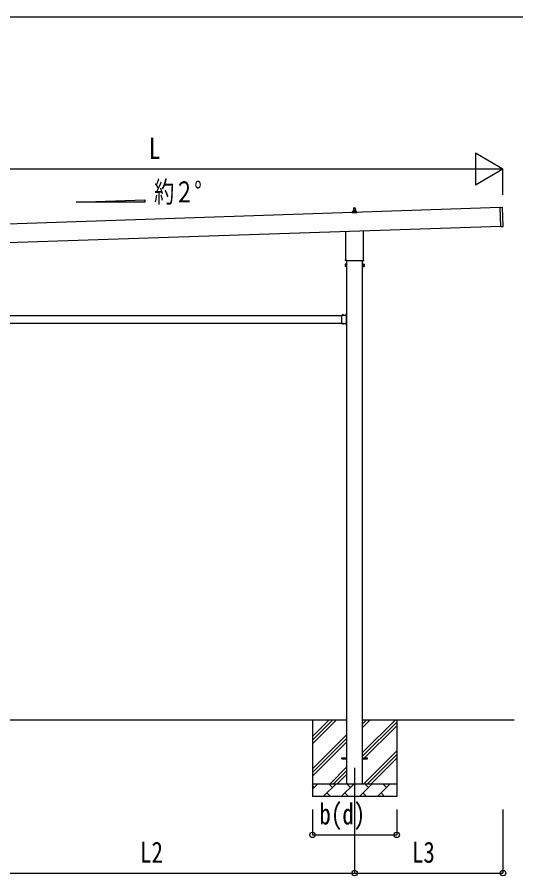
# Model space of a CAD drawing. Units: millimetres, scale not verified. Extents: x -21025 to 21025, y -14850 to 14850.
# Drawn here: x -2704 to 1205, y -8388 to -1655 of the extents above; entities that cross this region are included whole.
import ezdxf
from ezdxf.enums import TextEntityAlignment as Align

# ---------------------------------------------------------------- set-up
doc = ezdxf.new("R2010")
doc.units = ezdxf.units.MM
doc.header["$LTSCALE"] = 60
for name, color, linetype in [('0-3_YKK_11', 7, 'Continuous'), ('0-4_YKK_12', 2, 'Continuous'), ('0-5_YKK_13', 4, 'Continuous'), ('0-6_YKK_A1', 4, 'Continuous'), ('0-7_YKK_D', 6, 'Continuous')]:
    doc.layers.add(name, color=color, linetype=linetype)
doc.styles.add('ＭＳ ゴシック', font='')
doc.styles.get('ＭＳ ゴシック').set_extended_font_data('MS Gothic')

msp = doc.modelspace()

# ---------------------------------------------------------------- linework, layer by layer
at = {"layer": '0-3_YKK_11'}
msp.add_line((6445.26, -1655.39), (-18105.75, -1655.39), dxfattribs=at)
at = {"layer": '0-4_YKK_12'}
msp.add_line((-59.14, -7542.08), (-59.14, -7992.08), dxfattribs=at)
at = {"layer": '0-5_YKK_13'}
for p, q in [((-65.14, -3174.48), (-64.41, -3150.96)), ((-63.41, -3149.98), (-54.86, -3149.98)), ((-53.86, -3150.96), (-53.14, -3174.48)), ((1081.64, -3147.05), (1100.62, -3146.41)), ((1086.63, -3296.96), (1081.64, -3147.05)), ((1106.59, -3295.3), (1101.65, -3147.38)), ((-77.39, -3189.98), (-77.39, -3182.27)), ((-40.89, -3189.98), (-77.39, -3189.98)), ((-77, -3181.48), (-41.27, -3181.48)), ((-76.62, -3181.3), (-69.9, -3179.67)), ((-69.52, -3179.48), (-48.75, -3179.48)), ((-69.14, -3178.7), (-69.14, -3174.48)), ((-68.14, -3174.48), (-50.14, -3174.48)), ((-49.14, -3178.7), (-49.14, -3174.48)), ((-41.65, -3181.3), (-48.37, -3179.67)), ((-40.89, -3189.98), (-40.89, -3182.27)), ((1086.63, -3296.96), (1105.62, -3296.33)), ((-127.44, -3553.97), (-127.44, -3334.4)), ((9.16, -3329.85), (9.16, -3553.97)), ((-129.14, -3562.74), (-129.14, -3557.24)), ((8.8, -3566.24), (-127.07, -3566.24)), ((10.86, -3557.24), (10.86, -3562.74)), ((-133.14, -3592.24), (-132.38, -3590.93)), ((-133.14, -3592.24), (-133.14, -3609.24)), ((-133.14, -3609.24), (-132.38, -3610.56)), ((-126.14, -3595.84), (-132.38, -3595.84)), ((-126.14, -3605.65), (-132.38, -3605.65)), ((-126.14, -3610.56), (-132.38, -3610.56)), ((-123.64, -3609.94), (-126.14, -3609.94)), ((5.36, -3609.94), (7.86, -3609.94)), ((7.86, -3595.84), (14.1, -3595.84)), ((7.86, -3605.65), (14.1, -3605.65)), ((7.86, -3610.56), (14.1, -3610.56)), ((14.86, -3592.24), (14.1, -3590.93)), ((14.86, -3609.24), (14.1, -3610.56)), ((14.86, -3592.24), (14.86, -3609.24)), ((-159.64, -4002.36), (-159.64, -3991.98)), ((-159.64, -3991.98), (-123.24, -3991.98)), ((-159.64, -4044.36), (-159.64, -4003.79)), ((-156.37, -3991.12), (-156.37, -3991.28)), ((-155.67, -3991.98), (-147.6, -3991.98)), ((-152.76, -3991.98), (-154.09, -3989.32)), ((-150.51, -3991.98), (-149.19, -3989.32)), ((-146.9, -3991.12), (-146.9, -3991.28)), ((-127.34, -3984.08), (-121.64, -3984.08)), ((-123.64, -3993.58), (-126.64, -3993.58)), ((-123.24, -3982.95), (-125.89, -3981.63)), ((-123.24, -3985.2), (-125.89, -3986.53)), ((-124.1, -3979.34), (-123.94, -3979.34)), ((-124.1, -3988.81), (-123.94, -3988.81)), ((-123.64, -4002.36), (-123.64, -3995.58)), ((-123.64, -4044.36), (-123.64, -4003.79)), ((-123.24, -3976.58), (-121.64, -3976.58)), ((-123.24, -3993.54), (-123.24, -3976.58)), ((-123.24, -3980.04), (-123.24, -3988.11)), ((-121.64, -3981.08), (-123.24, -3981.08)), ((-123.24, -3982.08), (-121.64, -3982.08)), ((-123.24, -3986.08), (-121.64, -3986.08)), ((-121.64, -3987.08), (-123.24, -3987.08)), ((-159.64, -4056.18), (-159.64, -4045.79)), ((-159.64, -4056.18), (-123.24, -4056.18)), ((-156.37, -4057.04), (-156.37, -4056.88)), ((-155.67, -4056.18), (-147.6, -4056.18)), ((-152.76, -4056.18), (-154.09, -4058.84)), ((-150.51, -4056.18), (-149.19, -4058.84)), ((-146.9, -4057.04), (-146.9, -4056.88)), ((-126.64, -4054.58), (-123.64, -4054.58)), ((-123.24, -4062.95), (-125.89, -4061.63)), ((-123.24, -4065.2), (-125.89, -4066.53)), ((-124.1, -4059.34), (-123.94, -4059.34)), ((-124.1, -4068.81), (-123.94, -4068.81)), ((-123.64, -4052.58), (-123.64, -4045.79)), ((-123.24, -4071.58), (-123.24, -4054.62)), ((-123.24, -4060.04), (-123.24, -4068.11)), ((-123.24, -4062.08), (-121.64, -4062.08)), ((-123.24, -4066.08), (-121.64, -4066.08)), ((-123.24, -4071.58), (-121.64, -4071.58)), ((-159.14, -7462.58), (-121.64, -7462.58)), ((-159.14, -7471.58), (-159.14, -7462.58)), ((-159.14, -7471.58), (-121.64, -7471.58)), ((3.36, -7462.58), (40.86, -7462.58)), ((3.36, -7471.58), (40.86, -7471.58)), ((40.86, -7471.58), (40.86, -7462.58))]:
    msp.add_line(p, q, dxfattribs=at)
for points in [[(-126.14, -3610.56), (-126.14, -3590.93), (-132.38, -3590.93)], [(-126.14, -3609.94), (-126.14, -3591.54), (-123.64, -3591.54)], [(7.86, -3609.94), (7.86, -3591.54), (5.36, -3591.54)], [(7.86, -3610.56), (7.86, -3590.93), (14.1, -3590.93)], [(-123.64, -3995.58), (-126.64, -3995.58), (-126.64, -3991.98)], [(-121.64, -3991.58), (-121.64, -3985.58), (-121.64, -3982.58), (-121.64, -3976.58)], [(-123.64, -4052.58), (-126.64, -4052.58), (-126.64, -4056.18)], [(-121.64, -4071.58), (-121.64, -4065.58), (-121.64, -4062.58), (-121.64, -4056.58)]]:
    msp.add_lwpolyline(points, dxfattribs=at)
for points in [[(-123.64, -3611.24), (-123.64, -3590.24), (-121.64, -3590.24), (-121.64, -3611.24)], [(5.36, -3611.24), (5.36, -3590.24), (3.36, -3590.24), (3.36, -3611.24)]]:
    msp.add_lwpolyline(points, close=True, dxfattribs=at)
for centre, radius, start, end in [((-63.41, -3150.98), 1, 90, 178.60509), ((-54.86, -3150.98), 1, 1.39491, 90), ((1100.66, -3147.41), 1, 1.90915, 91.90915), ((-76.39, -3182.27), 1, 103.62699, 180), ((-70.14, -3178.7), 1, 283.62699, 0), ((-65.05, -3175.12), 4.13, 90, 171.17633), ((-68.14, -3175.48), 1, 90, 180), ((-55.8, -3174.48), 4.83, 133.60282, 180), ((-62.47, -3174.48), 4.83, 0, 46.39718), ((-53.22, -3175.12), 4.13, 8.82367, 90), ((-50.14, -3175.48), 1, 0, 90), ((-48.14, -3178.7), 1, 180, 256.37301), ((-41.89, -3182.27), 1, 0, 76.37301), ((1105.59, -3295.33), 1, 271.90915, 1.90915), ((-125.14, -3557.24), 4, 125.09963, 180), ((-125.14, -3562.74), 4, 180, 194.47751), ((-125.14, -3562.74), 4, 194.47751, 241.04498), ((6.86, -3562.74), 4, 298.95502, 345.52249), ((6.86, -3557.24), 4, 0, 54.90037), ((6.86, -3562.74), 4, 345.52249, 0), ((-116.9, -3600.74), 16.24, 162.41205, 197.58795), ((-128.79, -3593.38), 4.34, 145.61575, 214.38425), ((-128.79, -3608.11), 4.34, 145.61575, 214.38425), ((-1.38, -3600.74), 16.24, 342.41205, 17.58795), ((10.52, -3593.38), 4.34, 325.61575, 34.38425), ((10.52, -3608.11), 4.34, 325.61575, 34.38425), ((-160.34, -4003.08), 1, 314.427, 45.573), ((-155.51, -3991.12), 0.862, 129.12355, 180), ((-155.67, -3991.28), 0.7, 180, 270), ((-151.64, -3995.88), 7, 90, 129.12355), ((-151.64, -3995.88), 7, 50.87645, 90), ((-147.6, -3991.28), 0.7, 270, 0), ((-147.76, -3991.12), 0.862, 0, 50.87645), ((-119.34, -3984.08), 7, 140.87645, 180), ((-119.34, -3984.08), 7, 180, 219.12355), ((-124.1, -3980.2), 0.862, 90, 140.87645), ((-124.1, -3987.95), 0.862, 219.12355, 270), ((-123.94, -3980.04), 0.7, 0, 90), ((-123.94, -3988.11), 0.7, 270, 0), ((-122.94, -4003.08), 1, 134.427, 225.573), ((-123.64, -3991.58), 2, 270, 0), ((-160.34, -4045.08), 1, 314.427, 45.573), ((-155.67, -4056.88), 0.7, 90, 180), ((-155.51, -4057.04), 0.862, 180, 230.87645), ((-151.64, -4052.28), 7, 230.87645, 270), ((-151.64, -4052.28), 7, 270, 309.12355), ((-147.6, -4056.88), 0.7, 0, 90), ((-147.76, -4057.04), 0.862, 309.12355, 0), ((-119.34, -4064.08), 7, 140.87645, 180), ((-119.34, -4064.08), 7, 180, 219.12355), ((-124.1, -4060.2), 0.862, 90, 140.87645), ((-124.1, -4067.95), 0.862, 219.12355, 270), ((-122.94, -4045.08), 1, 134.427, 225.573), ((-123.94, -4060.04), 0.7, 0, 90), ((-123.94, -4068.11), 0.7, 270, 0), ((-123.64, -4056.58), 2, 0, 90)]:
    msp.add_arc(centre, radius, start, end, dxfattribs=at)
at = {"layer": '0-6_YKK_A1'}
for p, q in [((-2241.07, -3106.89), (-1703.47, -3087.02)), ((-1703.47, -3087.02), (-1703.47, -3106.89)), ((1081.7, -3149.05), (-4310.36, -3328.75)), ((-1703.47, -3106.89), (-2241.07, -3106.89)), ((-4305.53, -3473.67), (1086.53, -3293.93)), ((-121.64, -3566.24), (-121.64, -7667.08)), ((3.36, -7667.08), (3.36, -3566.24)), ((-3058.64, -3994.08), (-159.64, -3994.08)), ((-3058.64, -4054.08), (-159.64, -4054.08)), ((-126.64, -4054.08), (-122.14, -4054.08)), ((-121.64, -7167.08), (-3096.64, -7167.08)), ((-389.14, -7167.08), (-389.14, -7767.08)), ((-389.14, -7352.13), (-204.09, -7167.08)), ((-389.14, -7323.84), (-232.37, -7167.08)), ((-389.14, -7295.56), (-260.65, -7167.08)), ((1191.74, -7167.08), (3.36, -7167.08)), ((3.36, -7422.18), (258.46, -7167.08)), ((3.36, -7224.19), (60.47, -7167.08)), ((3.36, -7195.9), (32.19, -7167.08)), ((3.36, -7450.46), (270.86, -7182.96)), ((270.86, -7167.08), (270.86, -7767.08)), ((3.36, -7478.75), (270.86, -7211.25)), ((-389.14, -7550.12), (-121.64, -7282.62)), ((-389.14, -7578.4), (-121.64, -7310.9)), ((-389.14, -7606.69), (-121.64, -7339.19)), ((13.02, -7667.08), (270.86, -7409.24)), ((41.3, -7667.08), (270.86, -7437.52)), ((69.59, -7667.08), (270.86, -7465.8)), ((-251.54, -7667.08), (-121.64, -7537.18)), ((-223.25, -7667.08), (-121.64, -7565.46)), ((-194.97, -7667.08), (-121.64, -7593.75)), ((-389.14, -7667.08), (270.86, -7667.08)), ((-389.14, -7709.97), (-346.24, -7667.08)), ((-304.82, -7767.08), (-204.82, -7667.08)), ((-233.38, -7695.63), (-261.93, -7667.08)), ((-163.4, -7767.08), (-63.4, -7667.08)), ((-91.95, -7695.63), (-120.51, -7667.08)), ((-21.98, -7767.08), (78.02, -7667.08)), ((49.47, -7695.63), (20.91, -7667.08)), ((119.44, -7767.08), (219.44, -7667.08)), ((190.89, -7695.63), (162.34, -7667.08)), ((267.58, -7667.08), (270.86, -7663.79)), ((-374.8, -7695.63), (-389.14, -7681.29)), ((-276.27, -7738.52), (-247.72, -7767.08)), ((-134.85, -7738.52), (-106.29, -7767.08)), ((6.57, -7738.52), (35.13, -7767.08)), ((148, -7738.52), (176.55, -7767.08)), ((270.86, -7767.08), (-389.14, -7767.08))]:
    msp.add_line(p, q, dxfattribs=at)
msp.add_lwpolyline([(-126.64, -3994.08), (-122.14, -3994.08), (-122.14, -4054.08)], dxfattribs=at)
at = {"layer": '0-7_YKK_D'}
for p, q in [((1104.01, -2847.96), (887.5, -2722.96)), ((887.5, -2722.96), (887.5, -2972.96)), ((854.01, -2847.96), (-4077.83, -2847.96)), ((1104.01, -2847.96), (671, -2847.96)), ((1104.01, -2847.96), (887.5, -2972.96)), ((1104.01, -3048.25), (1104.01, -2846.96)), ((-389.14, -7867.08), (-389.14, -8068.08)), ((-59.14, -7867.08), (-59.14, -8368.08)), ((-59.14, -7867.08), (-59.14, -8368.08)), ((270.86, -7867.08), (270.86, -8068.08)), ((1104.01, -7868.08), (1104.01, -8368.08)), ((-389.14, -8067.08), (270.86, -8067.08)), ((-3159.14, -8367.08), (-59.14, -8367.08)), ((-59.14, -8367.08), (1104.01, -8367.08))]:
    msp.add_line(p, q, dxfattribs=at)
for centre in [(-389.14, -8067.08), (270.86, -8067.08), (-59.14, -8367.08), (-59.14, -8367.08), (1104.01, -8367.08)]:
    msp.add_circle(centre, 21.25, dxfattribs=at)

# ---------------------------------------------------------------- texts
at = {"layer": '0-6_YKK_A1', "style": 'ＭＳ ゴシック', "width": 0.7}
msp.add_text('約２°', height=165, dxfattribs=at).set_placement((-1630.44, -3157.59), align=Align.BOTTOM_LEFT)
at = {"layer": '0-7_YKK_D', "style": 'ＭＳ ゴシック', "width": 0.8}
for s, p in [('L', (-1671.91, -2815.96)), ('b(d)', (-335.14, -8035.08)), ('L2', (-1741.14, -8335.08)), ('L3', (390.44, -8335.08))]:
    msp.add_text(s, height=165, dxfattribs=at).set_placement(p, align=Align.BOTTOM_LEFT)

doc.saveas('drawing.dxf')
